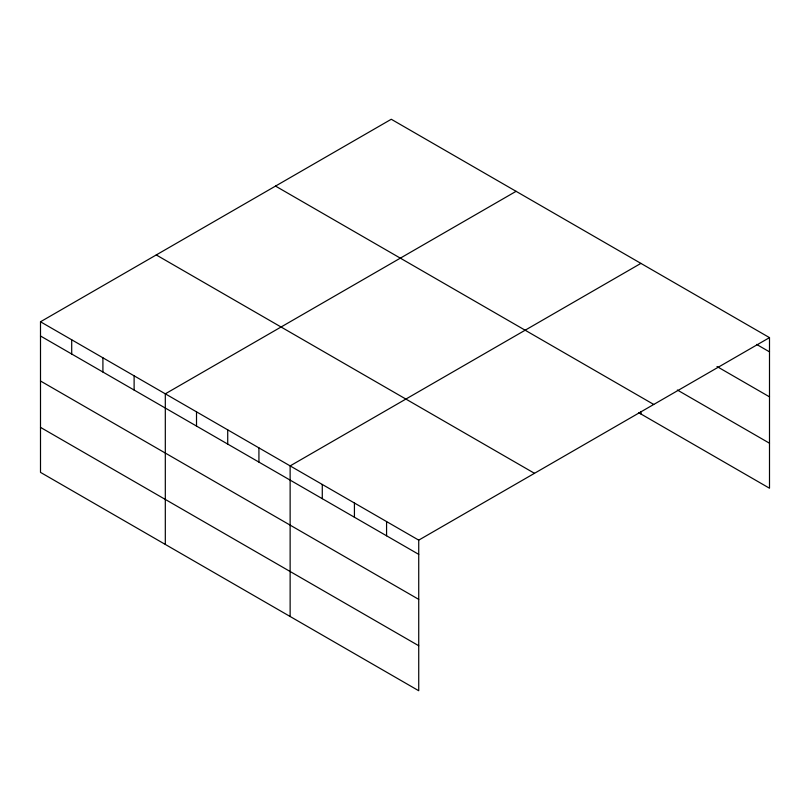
<?xml version="1.0" encoding="UTF-8"?>
<svg xmlns="http://www.w3.org/2000/svg" width="810" height="810" viewBox="0 0 810 810"><rect width="100%" height="100%" fill="white"/><g stroke="black" fill="none" stroke-linecap="round" stroke-linejoin="round"><path stroke-width="1.21" d="M638.756 412.735L769.5 488.227L769.5 337.628L391.27 119.262L40.5 321.772L40.5 472.372L418.729 690.738L418.729 540.138L769.5 337.628M516.091 191.322L165.311 393.832L165.311 544.442M640.902 263.382L290.132 465.902L290.132 616.501M756.641 344.422L769.5 351.854M716.992 366.535L769.5 396.849M677.342 390.015L769.5 443.222M275.522 186.087L653.741 404.453M156.259 254.947L534.478 473.313M40.5 321.772L418.729 540.138M40.5 335.998L418.729 554.364M40.5 381.004L418.729 599.37M40.5 427.376L418.729 645.742M640.902 411.48L640.902 413.981M386.572 521.579L386.572 535.805M354.426 503.02L354.426 517.246M322.279 484.461L322.279 498.687M258.927 447.879L258.927 462.105M227.721 429.867L227.721 444.093M196.516 411.855L196.516 426.08M134.116 375.82L134.116 390.045M102.91 357.807L102.91 372.033M71.705 339.795L71.705 354.021"/></g></svg>
